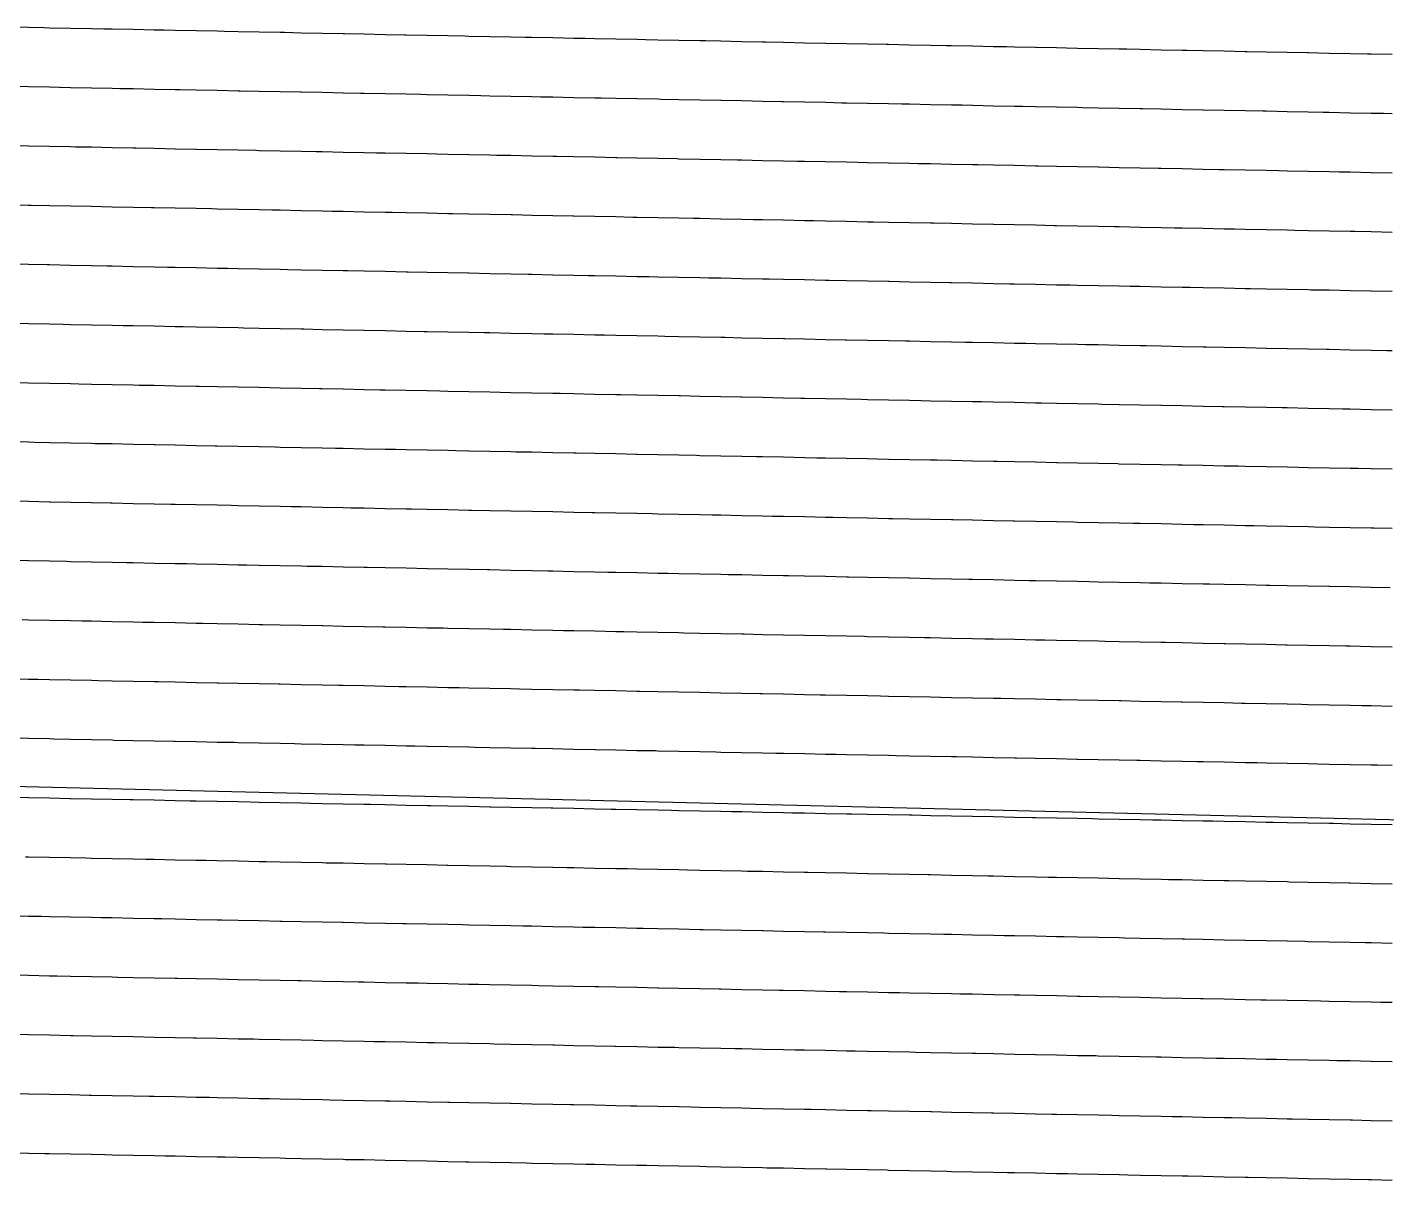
# Model space of a CAD drawing. Header units: metres. Extents: x 2418 to 4584, y 40 to 163.
# Drawn here: x 2819.3 to 2959.8, y 40 to 160.4 of the extents above; entities that cross this region are included whole.
import ezdxf

# ---------------------------------------------------------------- set-up
doc = ezdxf.new("R2010")
doc.units = ezdxf.units.M
for name, color, linetype in [('Contour_Level_10', 7, 'Continuous'), ('Contour_Level_11', 7, 'Continuous'), ('Contour_Level_12', 7, 'Continuous'), ('Contour_Level_13', 7, 'Continuous'), ('Contour_Level_14', 7, 'Continuous'), ('Contour_Level_15', 7, 'Continuous'), ('Contour_Level_16', 7, 'Continuous'), ('Contour_Level_17', 7, 'Continuous'), ('Contour_Level_18', 7, 'Continuous'), ('Contour_Level_19', 7, 'Continuous'), ('Contour_Level_20', 7, 'Continuous'), ('Contour_Level_21', 7, 'Continuous'), ('Contour_Level_22', 7, 'Continuous'), ('Contour_Level_23', 7, 'Continuous'), ('Contour_Level_24', 7, 'Continuous'), ('Contour_Level_25', 7, 'Continuous'), ('Contour_Level_26', 7, 'Continuous'), ('Contour_Level_7', 7, 'Continuous'), ('Contour_Level_8', 7, 'Continuous'), ('Contour_Level_9', 7, 'Continuous')]:
    doc.layers.add(name, color=color, linetype=linetype)

msp = doc.modelspace()

# ---------------------------------------------------------------- linework, layer by layer
at = {"layer": 'Contour_Level_10'}
msp.add_lwpolyline([(2960.32, 139.16), (2958.15, 139.2), (2956.48, 139.24), (2955.98, 139.25), (2953.81, 139.29), (2951.64, 139.33), (2950.27, 139.36), (2949.48, 139.38), (2947.31, 139.42), (2945.14, 139.46), (2944.05, 139.48), (2942.97, 139.5), (2940.8, 139.55), (2938.64, 139.59), (2937.83, 139.61), (2936.47, 139.63), (2934.3, 139.68), (2932.13, 139.72), (2931.61, 139.73), (2929.96, 139.76), (2927.8, 139.81), (2925.63, 139.85), (2925.39, 139.85), (2923.46, 139.89), (2921.29, 139.93), (2919.17, 139.98), (2919.12, 139.98), (2916.96, 140.02), (2914.79, 140.06), (2912.96, 140.1), (2912.62, 140.11), (2910.45, 140.15), (2908.28, 140.19), (2906.74, 140.22), (2906.12, 140.23), (2903.95, 140.28), (2901.78, 140.32), (2900.52, 140.35), (2899.61, 140.36), (2897.44, 140.41), (2895.27, 140.45), (2894.3, 140.47), (2893.11, 140.49), (2890.94, 140.54), (2888.77, 140.58), (2888.08, 140.59), (2886.6, 140.62), (2884.43, 140.66), (2882.27, 140.71), (2881.86, 140.71), (2880.1, 140.75), (2877.93, 140.79), (2875.76, 140.84), (2875.65, 140.84), (2873.59, 140.88), (2871.43, 140.92), (2869.43, 140.96), (2869.26, 140.96), (2867.09, 141.01), (2864.92, 141.05), (2863.21, 141.08), (2862.75, 141.09), (2860.59, 141.14), (2858.42, 141.18), (2856.99, 141.21), (2856.25, 141.22), (2854.08, 141.26), (2851.91, 141.31), (2850.77, 141.33), (2849.75, 141.35), (2847.58, 141.39), (2845.41, 141.44), (2844.56, 141.45), (2843.24, 141.48), (2841.07, 141.52), (2838.91, 141.57), (2838.34, 141.58), (2836.74, 141.61), (2834.57, 141.65), (2832.4, 141.69), (2832.12, 141.7), (2830.23, 141.74), (2828.06, 141.78), (2825.9, 141.82), (2825.9, 141.82), (2823.73, 141.87), (2821.56, 141.91), (2819.68, 141.95), (2819.39, 141.95), (2817.22, 141.99)], dxfattribs=at)
at = {"layer": 'Contour_Level_11'}
msp.add_lwpolyline([(2960.32, 133.04), (2958.15, 133.08), (2958.13, 133.08), (2955.98, 133.12), (2953.81, 133.17), (2951.91, 133.2), (2951.64, 133.21), (2949.48, 133.25), (2947.31, 133.3), (2945.69, 133.33), (2945.14, 133.34), (2942.97, 133.38), (2940.8, 133.42), (2939.47, 133.45), (2938.64, 133.47), (2936.47, 133.51), (2934.3, 133.55), (2933.25, 133.57), (2932.13, 133.6), (2929.96, 133.64), (2927.8, 133.68), (2927.03, 133.7), (2925.63, 133.72), (2923.46, 133.77), (2921.29, 133.81), (2920.82, 133.82), (2919.12, 133.85), (2916.96, 133.9), (2914.79, 133.94), (2914.6, 133.94), (2912.62, 133.98), (2910.45, 134.03), (2908.38, 134.07), (2908.28, 134.07), (2906.12, 134.11), (2903.95, 134.15), (2902.16, 134.19), (2901.78, 134.2), (2899.61, 134.24), (2897.44, 134.28), (2895.94, 134.31), (2895.27, 134.33), (2893.11, 134.37), (2890.94, 134.41), (2889.72, 134.44), (2888.77, 134.45), (2886.6, 134.5), (2884.43, 134.54), (2883.51, 134.56), (2882.27, 134.58), (2880.1, 134.63), (2877.93, 134.67), (2877.29, 134.68), (2875.76, 134.71), (2873.59, 134.75), (2871.43, 134.8), (2871.07, 134.8), (2869.26, 134.84), (2867.09, 134.88), (2864.92, 134.93), (2864.85, 134.93), (2862.75, 134.97), (2860.59, 135.01), (2858.63, 135.05), (2858.42, 135.06), (2856.25, 135.1), (2854.08, 135.14), (2852.42, 135.17), (2851.91, 135.18), (2849.75, 135.23), (2847.58, 135.27), (2846.2, 135.3), (2845.41, 135.31), (2843.24, 135.36), (2841.07, 135.4), (2839.98, 135.42), (2838.91, 135.44), (2836.74, 135.48), (2834.57, 135.53), (2833.76, 135.54), (2832.4, 135.57), (2830.23, 135.61), (2828.06, 135.66), (2827.54, 135.67), (2825.9, 135.7), (2823.73, 135.74), (2821.56, 135.79), (2821.32, 135.79), (2819.39, 135.83), (2817.22, 135.87)], dxfattribs=at)
at = {"layer": 'Contour_Level_12'}
msp.add_lwpolyline([(2960.32, 126.91), (2959.77, 126.92), (2958.15, 126.96), (2955.98, 127), (2953.81, 127.04), (2953.55, 127.05), (2951.64, 127.09), (2949.48, 127.13), (2947.33, 127.17), (2947.31, 127.17), (2945.14, 127.21), (2942.97, 127.26), (2941.11, 127.29), (2940.8, 127.3), (2938.64, 127.34), (2936.47, 127.39), (2934.89, 127.42), (2934.3, 127.43), (2932.13, 127.47), (2929.96, 127.52), (2928.68, 127.54), (2927.8, 127.56), (2925.63, 127.6), (2923.46, 127.64), (2922.46, 127.66), (2921.29, 127.69), (2919.12, 127.73), (2916.96, 127.77), (2916.24, 127.79), (2914.79, 127.82), (2912.62, 127.86), (2910.45, 127.9), (2910.02, 127.91), (2908.28, 127.94), (2906.12, 127.99), (2903.95, 128.03), (2903.8, 128.03), (2901.78, 128.07), (2899.61, 128.12), (2897.58, 128.16), (2897.44, 128.16), (2895.27, 128.2), (2893.11, 128.24), (2891.37, 128.28), (2890.94, 128.29), (2888.77, 128.33), (2886.6, 128.37), (2885.15, 128.4), (2884.43, 128.42), (2882.27, 128.46), (2880.1, 128.5), (2878.93, 128.53), (2877.93, 128.55), (2875.76, 128.59), (2873.59, 128.63), (2872.71, 128.65), (2871.43, 128.67), (2869.26, 128.72), (2867.09, 128.76), (2866.49, 128.77), (2864.92, 128.8), (2862.75, 128.85), (2860.59, 128.89), (2860.28, 128.89), (2858.42, 128.93), (2856.25, 128.97), (2854.08, 129.02), (2854.06, 129.02), (2851.91, 129.06), (2849.75, 129.1), (2847.84, 129.14), (2847.58, 129.15), (2845.41, 129.19), (2843.24, 129.23), (2841.62, 129.26), (2841.07, 129.28), (2838.91, 129.32), (2836.74, 129.36), (2835.4, 129.39), (2834.57, 129.4), (2832.4, 129.45), (2830.23, 129.49), (2829.18, 129.51), (2828.06, 129.53), (2825.9, 129.58), (2823.73, 129.62), (2822.97, 129.63), (2821.56, 129.66), (2819.39, 129.7), (2817.22, 129.75)], dxfattribs=at)
at = {"layer": 'Contour_Level_13'}
msp.add_lwpolyline([(2960.32, 120.79), (2958.15, 120.83), (2955.98, 120.88), (2955.19, 120.89), (2953.81, 120.92), (2951.64, 120.96), (2949.48, 121.01), (2948.97, 121.02), (2947.31, 121.05), (2945.14, 121.09), (2942.97, 121.13), (2942.75, 121.14), (2940.8, 121.18), (2938.64, 121.22), (2936.54, 121.26), (2936.47, 121.26), (2934.3, 121.31), (2932.13, 121.35), (2930.32, 121.38), (2929.96, 121.39), (2927.8, 121.43), (2925.63, 121.48), (2924.1, 121.51), (2923.46, 121.52), (2921.29, 121.56), (2919.12, 121.61), (2917.88, 121.63), (2916.96, 121.65), (2914.79, 121.69), (2912.62, 121.73), (2911.66, 121.75), (2910.45, 121.78), (2908.28, 121.82), (2906.12, 121.86), (2905.45, 121.88), (2903.95, 121.91), (2901.78, 121.95), (2899.61, 121.99), (2899.23, 122), (2897.44, 122.04), (2895.27, 122.08), (2893.11, 122.12), (2893.01, 122.12), (2890.94, 122.16), (2888.77, 122.21), (2886.79, 122.25), (2886.6, 122.25), (2884.43, 122.29), (2882.27, 122.34), (2880.57, 122.37), (2880.1, 122.38), (2877.93, 122.42), (2875.76, 122.46), (2874.35, 122.49), (2873.59, 122.51), (2871.43, 122.55), (2869.26, 122.59), (2868.14, 122.62), (2867.09, 122.64), (2864.92, 122.68), (2862.75, 122.72), (2861.92, 122.74), (2860.59, 122.77), (2858.42, 122.81), (2856.25, 122.85), (2855.7, 122.86), (2854.08, 122.89), (2851.91, 122.94), (2849.75, 122.98), (2849.48, 122.98), (2847.58, 123.02), (2845.41, 123.07), (2843.26, 123.11), (2843.24, 123.11), (2841.07, 123.15), (2838.91, 123.19), (2837.04, 123.23), (2836.74, 123.24), (2834.57, 123.28), (2832.4, 123.32), (2830.83, 123.35), (2830.23, 123.37), (2828.06, 123.41), (2825.9, 123.45), (2824.61, 123.48), (2823.73, 123.49), (2821.56, 123.54), (2819.39, 123.58), (2818.39, 123.6)], dxfattribs=at)
at = {"layer": 'Contour_Level_14'}
msp.add_lwpolyline([(2960.32, 114.67), (2958.15, 114.71), (2956.83, 114.74), (2955.98, 114.75), (2953.81, 114.8), (2951.64, 114.84), (2950.61, 114.86), (2949.48, 114.88), (2947.31, 114.92), (2945.14, 114.97), (2944.4, 114.98), (2942.97, 115.01), (2940.8, 115.05), (2938.64, 115.1), (2938.18, 115.11), (2936.47, 115.14), (2934.3, 115.18), (2932.13, 115.22), (2931.96, 115.23), (2929.96, 115.27), (2927.8, 115.31), (2925.74, 115.35), (2925.63, 115.35), (2923.46, 115.4), (2921.29, 115.44), (2919.52, 115.47), (2919.12, 115.48), (2916.96, 115.53), (2914.79, 115.57), (2913.31, 115.6), (2912.62, 115.61), (2910.45, 115.65), (2908.28, 115.7), (2907.09, 115.72), (2906.12, 115.74), (2903.95, 115.78), (2901.78, 115.83), (2900.87, 115.84), (2899.61, 115.87), (2897.44, 115.91), (2895.27, 115.95), (2894.65, 115.97), (2893.11, 116), (2890.94, 116.04), (2888.77, 116.08), (2888.43, 116.09), (2886.6, 116.13), (2884.43, 116.17), (2882.27, 116.21), (2882.21, 116.21), (2880.1, 116.26), (2877.93, 116.3), (2876, 116.34), (2875.76, 116.34), (2873.59, 116.38), (2871.43, 116.43), (2869.78, 116.46), (2869.26, 116.47), (2867.09, 116.51), (2864.92, 116.56), (2863.56, 116.58), (2862.75, 116.6), (2860.59, 116.64), (2858.42, 116.68), (2857.34, 116.71), (2856.25, 116.73), (2854.08, 116.77), (2851.91, 116.81), (2851.12, 116.83), (2849.75, 116.86), (2847.58, 116.9), (2845.41, 116.94), (2844.9, 116.95), (2843.24, 116.98), (2841.07, 117.03), (2838.91, 117.07), (2838.69, 117.08), (2836.74, 117.11), (2834.57, 117.16), (2832.47, 117.2), (2832.4, 117.2), (2830.23, 117.24), (2828.06, 117.29), (2826.25, 117.32), (2825.9, 117.33), (2823.73, 117.37), (2821.56, 117.41), (2820.03, 117.44), (2819.39, 117.46), (2817.22, 117.5)], dxfattribs=at)
at = {"layer": 'Contour_Level_15'}
msp.add_lwpolyline([(2960.32, 108.54), (2958.47, 108.58), (2958.15, 108.59), (2955.98, 108.63), (2953.81, 108.67), (2952.26, 108.7), (2951.64, 108.71), (2949.48, 108.76), (2947.31, 108.8), (2946.04, 108.83), (2945.14, 108.84), (2942.97, 108.89), (2940.8, 108.93), (2939.82, 108.95), (2938.64, 108.97), (2936.47, 109.02), (2934.3, 109.06), (2933.6, 109.07), (2932.13, 109.1), (2929.96, 109.14), (2927.8, 109.19), (2927.38, 109.2), (2925.63, 109.23), (2923.46, 109.27), (2921.29, 109.32), (2921.17, 109.32), (2919.12, 109.36), (2916.96, 109.4), (2914.95, 109.44), (2914.79, 109.44), (2912.62, 109.49), (2910.45, 109.53), (2908.73, 109.56), (2908.28, 109.57), (2906.12, 109.62), (2903.95, 109.66), (2902.51, 109.69), (2901.78, 109.7), (2899.61, 109.75), (2897.44, 109.79), (2896.29, 109.81), (2895.27, 109.83), (2893.11, 109.87), (2890.94, 109.92), (2890.07, 109.93), (2888.77, 109.96), (2886.6, 110), (2884.43, 110.05), (2883.86, 110.06), (2882.27, 110.09), (2880.1, 110.13), (2877.93, 110.17), (2877.64, 110.18), (2875.76, 110.22), (2873.59, 110.26), (2871.43, 110.3), (2871.42, 110.3), (2869.26, 110.35), (2867.09, 110.39), (2865.2, 110.43), (2864.92, 110.43), (2862.75, 110.47), (2860.59, 110.52), (2858.98, 110.55), (2858.42, 110.56), (2856.25, 110.6), (2854.08, 110.65), (2852.76, 110.67), (2851.91, 110.69), (2849.75, 110.73), (2847.58, 110.78), (2846.55, 110.8), (2845.41, 110.82), (2843.24, 110.86), (2841.07, 110.9), (2840.33, 110.92), (2838.91, 110.95), (2836.74, 110.99), (2834.57, 111.03), (2834.11, 111.04), (2832.4, 111.08), (2830.23, 111.12), (2828.06, 111.16), (2827.89, 111.17), (2825.9, 111.2), (2823.73, 111.25), (2821.67, 111.29), (2821.56, 111.29), (2819.39, 111.33), (2817.22, 111.38)], dxfattribs=at)
at = {"layer": 'Contour_Level_16'}
msp.add_lwpolyline([(2960.12, 102.42), (2958.15, 102.46), (2955.98, 102.51), (2953.9, 102.55), (2953.81, 102.55), (2951.64, 102.59), (2949.48, 102.63), (2947.68, 102.67), (2947.31, 102.68), (2945.14, 102.72), (2942.97, 102.76), (2941.46, 102.79), (2940.8, 102.81), (2938.64, 102.85), (2936.47, 102.89), (2935.24, 102.92), (2934.3, 102.93), (2932.13, 102.98), (2929.96, 103.02), (2929.03, 103.04), (2927.8, 103.06), (2925.63, 103.11), (2923.46, 103.15), (2922.81, 103.16), (2921.29, 103.19), (2919.12, 103.24), (2916.96, 103.28), (2916.59, 103.29), (2914.79, 103.32), (2912.62, 103.36), (2910.45, 103.41), (2910.37, 103.41), (2908.28, 103.45), (2906.12, 103.49), (2904.15, 103.53), (2903.95, 103.54), (2901.78, 103.58), (2899.61, 103.62), (2897.93, 103.65), (2897.44, 103.66), (2895.27, 103.71), (2893.11, 103.75), (2891.72, 103.78), (2890.94, 103.79), (2888.77, 103.84), (2886.6, 103.88), (2885.5, 103.9), (2884.43, 103.92), (2882.27, 103.96), (2880.1, 104.01), (2879.28, 104.02), (2877.93, 104.05), (2875.76, 104.09), (2873.59, 104.14), (2873.06, 104.15), (2871.43, 104.18), (2869.26, 104.22), (2867.09, 104.27), (2866.84, 104.27), (2864.92, 104.31), (2862.75, 104.35), (2860.62, 104.39), (2860.59, 104.39), (2858.42, 104.44), (2856.25, 104.48), (2854.41, 104.52), (2854.08, 104.52), (2851.91, 104.57), (2849.75, 104.61), (2848.19, 104.64), (2847.58, 104.65), (2845.41, 104.69), (2843.24, 104.74), (2841.97, 104.76), (2841.07, 104.78), (2838.91, 104.82), (2836.74, 104.87), (2835.75, 104.89), (2834.57, 104.91), (2832.4, 104.95), (2830.23, 105), (2829.53, 105.01), (2828.06, 105.04), (2825.9, 105.08), (2823.73, 105.12), (2823.32, 105.13), (2821.56, 105.17), (2819.39, 105.21), (2817.22, 105.25)], dxfattribs=at)
at = {"layer": 'Contour_Level_17'}
msp.add_lwpolyline([(2960.32, 96.3), (2958.15, 96.34), (2955.98, 96.38), (2955.54, 96.39), (2953.81, 96.42), (2951.64, 96.47), (2949.48, 96.51), (2949.32, 96.51), (2947.31, 96.55), (2945.14, 96.6), (2943.1, 96.64), (2942.97, 96.64), (2940.8, 96.68), (2938.64, 96.73), (2936.89, 96.76), (2936.47, 96.77), (2934.3, 96.81), (2932.13, 96.85), (2930.67, 96.88), (2929.96, 96.9), (2927.8, 96.94), (2925.63, 96.98), (2924.45, 97.01), (2923.46, 97.03), (2921.29, 97.07), (2919.12, 97.11), (2918.23, 97.13), (2916.96, 97.15), (2914.79, 97.2), (2912.62, 97.24), (2912.01, 97.25), (2910.45, 97.28), (2908.28, 97.33), (2906.12, 97.37), (2905.79, 97.38), (2903.95, 97.41), (2901.78, 97.45), (2899.61, 97.5), (2899.58, 97.5), (2897.44, 97.54), (2895.27, 97.58), (2893.36, 97.62), (2893.11, 97.63), (2890.94, 97.67), (2888.77, 97.71), (2887.14, 97.74), (2886.6, 97.76), (2884.43, 97.8), (2882.27, 97.84), (2880.92, 97.87), (2880.1, 97.88), (2877.93, 97.93), (2875.76, 97.97), (2874.7, 97.99), (2873.59, 98.01), (2871.43, 98.06), (2869.26, 98.1), (2868.48, 98.11), (2867.09, 98.14), (2864.92, 98.18), (2862.75, 98.23), (2862.27, 98.24), (2860.59, 98.27), (2858.42, 98.31), (2856.25, 98.36), (2856.05, 98.36), (2854.08, 98.4), (2851.91, 98.44), (2849.83, 98.48), (2849.75, 98.49), (2847.58, 98.53), (2845.41, 98.57), (2843.61, 98.61), (2843.24, 98.61), (2841.07, 98.66), (2838.91, 98.7), (2837.39, 98.73), (2836.74, 98.74), (2834.57, 98.79), (2832.4, 98.83), (2831.18, 98.85), (2830.23, 98.87), (2828.06, 98.91), (2825.9, 98.96), (2824.96, 98.98), (2823.73, 99), (2821.56, 99.04), (2819.39, 99.09), (2818.74, 99.1)], dxfattribs=at)
at = {"layer": 'Contour_Level_18'}
msp.add_lwpolyline([(2960.32, 90.17), (2958.15, 90.22), (2957.18, 90.23), (2955.98, 90.26), (2953.81, 90.3), (2951.64, 90.34), (2950.96, 90.36), (2949.48, 90.39), (2947.31, 90.43), (2945.14, 90.47), (2944.75, 90.48), (2942.97, 90.52), (2940.8, 90.56), (2938.64, 90.6), (2938.53, 90.6), (2936.47, 90.64), (2934.3, 90.69), (2932.31, 90.73), (2932.13, 90.73), (2929.96, 90.77), (2927.8, 90.82), (2926.09, 90.85), (2925.63, 90.86), (2923.46, 90.9), (2921.29, 90.94), (2919.87, 90.97), (2919.12, 90.99), (2916.96, 91.03), (2914.79, 91.07), (2913.65, 91.1), (2912.62, 91.12), (2910.45, 91.16), (2908.28, 91.2), (2907.44, 91.22), (2906.12, 91.25), (2903.95, 91.29), (2901.78, 91.33), (2901.22, 91.34), (2899.61, 91.37), (2897.44, 91.42), (2895.27, 91.46), (2895, 91.47), (2893.11, 91.5), (2890.94, 91.55), (2888.78, 91.59), (2888.77, 91.59), (2886.6, 91.63), (2884.43, 91.67), (2882.56, 91.71), (2882.27, 91.72), (2880.1, 91.76), (2877.93, 91.8), (2876.34, 91.83), (2875.76, 91.85), (2873.59, 91.89), (2871.43, 91.93), (2870.13, 91.96), (2869.26, 91.98), (2867.09, 92.02), (2864.92, 92.06), (2863.91, 92.08), (2862.75, 92.1), (2860.59, 92.15), (2858.42, 92.19), (2857.69, 92.2), (2856.25, 92.23), (2854.08, 92.28), (2851.91, 92.32), (2851.47, 92.33), (2849.75, 92.36), (2847.58, 92.4), (2845.41, 92.45), (2845.25, 92.45), (2843.24, 92.49), (2841.07, 92.53), (2839.04, 92.57), (2838.91, 92.58), (2836.74, 92.62), (2834.57, 92.66), (2832.82, 92.7), (2832.4, 92.7), (2830.23, 92.75), (2828.06, 92.79), (2826.6, 92.82), (2825.9, 92.83), (2823.73, 92.88), (2821.56, 92.92), (2820.38, 92.94), (2819.39, 92.96), (2817.22, 93.01)], dxfattribs=at)
at = {"layer": 'Contour_Level_19'}
msp.add_lwpolyline([(2960.32, 84.05), (2958.82, 84.08), (2958.15, 84.09), (2955.98, 84.13), (2953.81, 84.18), (2952.61, 84.2), (2951.64, 84.22), (2949.48, 84.26), (2947.31, 84.31), (2946.39, 84.32), (2945.14, 84.35), (2942.97, 84.39), (2940.8, 84.43), (2940.17, 84.45), (2938.64, 84.48), (2936.47, 84.52), (2934.3, 84.56), (2933.95, 84.57), (2932.13, 84.61), (2929.96, 84.65), (2927.8, 84.69), (2927.73, 84.69), (2925.63, 84.74), (2923.46, 84.78), (2921.51, 84.82), (2921.29, 84.82), (2919.12, 84.86), (2916.96, 84.91), (2915.3, 84.94), (2914.79, 84.95), (2912.62, 84.99), (2910.45, 85.04), (2909.08, 85.06), (2908.28, 85.08), (2906.12, 85.12), (2903.95, 85.16), (2902.86, 85.19), (2901.78, 85.21), (2899.61, 85.25), (2897.44, 85.29), (2896.64, 85.31), (2895.27, 85.34), (2893.11, 85.38), (2890.94, 85.42), (2890.42, 85.43), (2888.77, 85.47), (2886.6, 85.51), (2884.43, 85.55), (2884.2, 85.56), (2882.27, 85.59), (2880.1, 85.64), (2877.99, 85.68), (2877.93, 85.68), (2875.76, 85.72), (2873.59, 85.77), (2871.77, 85.8), (2871.43, 85.81), (2869.26, 85.85), (2867.09, 85.89), (2865.55, 85.92), (2864.92, 85.94), (2862.75, 85.98), (2860.59, 86.02), (2859.33, 86.05), (2858.42, 86.07), (2856.25, 86.11), (2854.08, 86.15), (2853.11, 86.17), (2851.91, 86.19), (2849.75, 86.24), (2847.58, 86.28), (2846.9, 86.29), (2845.41, 86.32), (2843.24, 86.37), (2841.07, 86.41), (2840.68, 86.42), (2838.91, 86.45), (2836.74, 86.5), (2834.57, 86.54), (2834.46, 86.54), (2832.4, 86.58), (2830.23, 86.62), (2828.24, 86.66), (2828.06, 86.67), (2825.9, 86.71), (2823.73, 86.75), (2822.02, 86.79), (2821.56, 86.8), (2819.39, 86.84), (2817.22, 86.88)], dxfattribs=at)
at = {"layer": 'Contour_Level_20'}
msp.add_lwpolyline([(2960.32, 77.92), (2958.15, 77.97), (2955.98, 78.01), (2954.25, 78.05), (2953.81, 78.05), (2951.64, 78.1), (2949.48, 78.14), (2948.03, 78.17), (2947.31, 78.18), (2945.14, 78.23), (2942.97, 78.27), (2941.81, 78.29), (2940.8, 78.31), (2938.64, 78.35), (2936.47, 78.4), (2935.59, 78.41), (2934.3, 78.44), (2932.13, 78.48), (2929.96, 78.53), (2929.37, 78.54), (2927.8, 78.57), (2925.63, 78.61), (2923.46, 78.65), (2923.16, 78.66), (2921.29, 78.7), (2919.12, 78.74), (2916.96, 78.78), (2916.94, 78.78), (2914.79, 78.83), (2912.62, 78.87), (2910.72, 78.91), (2910.45, 78.91), (2908.28, 78.96), (2906.12, 79), (2904.5, 79.03), (2903.95, 79.04), (2901.78, 79.08), (2899.61, 79.13), (2898.28, 79.15), (2897.44, 79.17), (2895.27, 79.21), (2893.11, 79.26), (2892.07, 79.28), (2890.94, 79.3), (2888.77, 79.34), (2886.6, 79.38), (2885.85, 79.4), (2884.43, 79.43), (2882.27, 79.47), (2880.1, 79.51), (2879.63, 79.52), (2877.93, 79.56), (2875.76, 79.6), (2873.59, 79.64), (2873.41, 79.65), (2871.43, 79.68), (2869.26, 79.73), (2867.19, 79.77), (2867.09, 79.77), (2864.92, 79.81), (2862.75, 79.86), (2860.97, 79.89), (2860.59, 79.9), (2858.42, 79.94), (2856.25, 79.99), (2854.76, 80.02), (2854.08, 80.03), (2851.91, 80.07), (2849.75, 80.11), (2848.54, 80.14), (2847.58, 80.16), (2845.41, 80.2), (2843.24, 80.24), (2842.32, 80.26), (2841.07, 80.29), (2838.91, 80.33), (2836.74, 80.37), (2836.1, 80.38), (2834.57, 80.41), (2832.4, 80.46), (2830.23, 80.5), (2829.88, 80.51), (2828.06, 80.54), (2825.9, 80.59), (2823.73, 80.63), (2823.66, 80.63), (2821.56, 80.67), (2819.39, 80.72), (2817.45, 80.75)], dxfattribs=at)
at = {"layer": 'Contour_Level_21'}
for points in [[(2418.3, 91.48), (4565.81, 40)], [(2960.32, 71.8), (2958.15, 71.84), (2955.98, 71.89), (2955.89, 71.89), (2953.81, 71.93), (2951.64, 71.97), (2949.67, 72.01), (2949.48, 72.02), (2947.31, 72.06), (2945.14, 72.1), (2943.45, 72.14), (2942.97, 72.14), (2940.8, 72.19), (2938.64, 72.23), (2937.23, 72.26), (2936.47, 72.27), (2934.3, 72.32), (2932.13, 72.36), (2931.02, 72.38), (2929.96, 72.4), (2927.8, 72.45), (2925.63, 72.49), (2924.8, 72.5), (2923.46, 72.53), (2921.29, 72.57), (2919.12, 72.62), (2918.58, 72.63), (2916.96, 72.66), (2914.79, 72.7), (2912.62, 72.75), (2912.36, 72.75), (2910.45, 72.79), (2908.28, 72.83), (2906.14, 72.87), (2906.12, 72.87), (2903.95, 72.92), (2901.78, 72.96), (2899.93, 73), (2899.61, 73), (2897.44, 73.05), (2895.27, 73.09), (2893.71, 73.12), (2893.11, 73.13), (2890.94, 73.17), (2888.77, 73.22), (2887.49, 73.24), (2886.6, 73.26), (2884.43, 73.3), (2882.27, 73.35), (2881.27, 73.37), (2880.1, 73.39), (2877.93, 73.43), (2875.76, 73.48), (2875.05, 73.49), (2873.59, 73.52), (2871.43, 73.56), (2869.26, 73.6), (2868.83, 73.61), (2867.09, 73.65), (2864.92, 73.69), (2862.75, 73.73), (2862.62, 73.74), (2860.59, 73.78), (2858.42, 73.82), (2856.4, 73.86), (2856.25, 73.86), (2854.08, 73.9), (2851.91, 73.95), (2850.18, 73.98), (2849.75, 73.99), (2847.58, 74.03), (2845.41, 74.08), (2843.96, 74.11), (2843.24, 74.12), (2841.07, 74.16), (2838.91, 74.21), (2837.74, 74.23), (2836.74, 74.25), (2834.57, 74.29), (2832.4, 74.33), (2831.52, 74.35), (2830.23, 74.38), (2828.06, 74.42), (2825.9, 74.46), (2825.31, 74.47), (2823.73, 74.51), (2821.56, 74.55), (2819.39, 74.59), (2819.09, 74.6)]]:
    msp.add_lwpolyline(points, dxfattribs=at)
at = {"layer": 'Contour_Level_22'}
msp.add_lwpolyline([(2960.32, 65.68), (2958.15, 65.72), (2957.53, 65.73), (2955.98, 65.76), (2953.81, 65.81), (2951.64, 65.85), (2951.31, 65.86), (2949.48, 65.89), (2947.31, 65.94), (2945.14, 65.98), (2945.09, 65.98), (2942.97, 66.02), (2940.8, 66.06), (2938.88, 66.1), (2938.64, 66.11), (2936.47, 66.15), (2934.3, 66.19), (2932.66, 66.23), (2932.13, 66.24), (2929.96, 66.28), (2927.8, 66.32), (2926.44, 66.35), (2925.63, 66.36), (2923.46, 66.41), (2921.29, 66.45), (2920.22, 66.47), (2919.12, 66.49), (2916.96, 66.54), (2914.79, 66.58), (2914, 66.59), (2912.62, 66.62), (2910.45, 66.66), (2908.28, 66.71), (2907.79, 66.72), (2906.12, 66.75), (2903.95, 66.79), (2901.78, 66.84), (2901.57, 66.84), (2899.61, 66.88), (2897.44, 66.92), (2895.35, 66.96), (2895.27, 66.97), (2893.11, 67.01), (2890.94, 67.05), (2889.13, 67.09), (2888.77, 67.09), (2886.6, 67.14), (2884.43, 67.18), (2882.91, 67.21), (2882.27, 67.22), (2880.1, 67.27), (2877.93, 67.31), (2876.69, 67.33), (2875.76, 67.35), (2873.59, 67.39), (2871.43, 67.44), (2870.48, 67.46), (2869.26, 67.48), (2867.09, 67.52), (2864.92, 67.57), (2864.26, 67.58), (2862.75, 67.61), (2860.59, 67.65), (2858.42, 67.7), (2858.04, 67.7), (2856.25, 67.74), (2854.08, 67.78), (2851.91, 67.82), (2851.82, 67.83), (2849.75, 67.87), (2847.58, 67.91), (2845.6, 67.95), (2845.41, 67.95), (2843.24, 68), (2841.07, 68.04), (2839.38, 68.07), (2838.91, 68.08), (2836.74, 68.12), (2834.57, 68.17), (2833.17, 68.2), (2832.4, 68.21), (2830.23, 68.25), (2828.06, 68.3), (2826.95, 68.32), (2825.9, 68.34), (2823.73, 68.38), (2821.56, 68.42), (2820.73, 68.44), (2819.39, 68.47), (2817.22, 68.51)], dxfattribs=at)
at = {"layer": 'Contour_Level_23'}
msp.add_lwpolyline([(2960.32, 59.55), (2959.17, 59.58), (2958.15, 59.6), (2955.98, 59.64), (2953.81, 59.68), (2952.95, 59.7), (2951.64, 59.73), (2949.48, 59.77), (2947.31, 59.81), (2946.74, 59.82), (2945.14, 59.85), (2942.97, 59.9), (2940.8, 59.94), (2940.52, 59.95), (2938.64, 59.98), (2936.47, 60.03), (2934.3, 60.07), (2934.3, 60.07), (2932.13, 60.11), (2929.96, 60.15), (2928.08, 60.19), (2927.8, 60.2), (2925.63, 60.24), (2923.46, 60.28), (2921.86, 60.32), (2921.29, 60.33), (2919.12, 60.37), (2916.96, 60.41), (2915.65, 60.44), (2914.79, 60.46), (2912.62, 60.5), (2910.45, 60.54), (2909.43, 60.56), (2908.28, 60.58), (2906.12, 60.63), (2903.95, 60.67), (2903.21, 60.68), (2901.78, 60.71), (2899.61, 60.76), (2897.44, 60.8), (2896.99, 60.81), (2895.27, 60.84), (2893.11, 60.88), (2890.94, 60.93), (2890.77, 60.93), (2888.77, 60.97), (2886.6, 61.01), (2884.55, 61.05), (2884.43, 61.06), (2882.27, 61.1), (2880.1, 61.14), (2878.34, 61.18), (2877.93, 61.19), (2875.76, 61.23), (2873.59, 61.27), (2872.12, 61.3), (2871.43, 61.31), (2869.26, 61.36), (2867.09, 61.4), (2865.9, 61.42), (2864.92, 61.44), (2862.75, 61.49), (2860.59, 61.53), (2859.68, 61.55), (2858.42, 61.57), (2856.25, 61.61), (2854.08, 61.66), (2853.46, 61.67), (2851.91, 61.7), (2849.75, 61.74), (2847.58, 61.79), (2847.24, 61.79), (2845.41, 61.83), (2843.24, 61.87), (2841.07, 61.91), (2841.03, 61.92), (2838.91, 61.96), (2836.74, 62), (2834.81, 62.04), (2834.57, 62.04), (2832.4, 62.09), (2830.23, 62.13), (2828.59, 62.16), (2828.06, 62.17), (2825.9, 62.22), (2823.73, 62.26), (2822.37, 62.29), (2821.56, 62.3), (2819.39, 62.34), (2817.22, 62.39)], dxfattribs=at)
at = {"layer": 'Contour_Level_24'}
msp.add_lwpolyline([(2960.32, 53.43), (2958.15, 53.47), (2955.98, 53.52), (2954.6, 53.54), (2953.81, 53.56), (2951.64, 53.6), (2949.48, 53.64), (2948.38, 53.67), (2947.31, 53.69), (2945.14, 53.73), (2942.97, 53.77), (2942.16, 53.79), (2940.8, 53.82), (2938.64, 53.86), (2936.47, 53.9), (2935.94, 53.91), (2934.3, 53.95), (2932.13, 53.99), (2929.96, 54.03), (2929.72, 54.04), (2927.8, 54.07), (2925.63, 54.12), (2923.51, 54.16), (2923.46, 54.16), (2921.29, 54.2), (2919.12, 54.25), (2917.29, 54.28), (2916.96, 54.29), (2914.79, 54.33), (2912.62, 54.37), (2911.07, 54.41), (2910.45, 54.42), (2908.28, 54.46), (2906.12, 54.5), (2904.85, 54.53), (2903.95, 54.55), (2901.78, 54.59), (2899.61, 54.63), (2898.63, 54.65), (2897.44, 54.68), (2895.27, 54.72), (2893.11, 54.76), (2892.41, 54.77), (2890.94, 54.8), (2888.77, 54.85), (2886.6, 54.89), (2886.2, 54.9), (2884.43, 54.93), (2882.27, 54.98), (2880.1, 55.02), (2879.98, 55.02), (2877.93, 55.06), (2875.76, 55.1), (2873.76, 55.14), (2873.59, 55.15), (2871.43, 55.19), (2869.26, 55.23), (2867.54, 55.27), (2867.09, 55.28), (2864.92, 55.32), (2862.75, 55.36), (2861.32, 55.39), (2860.59, 55.4), (2858.42, 55.45), (2856.25, 55.49), (2855.1, 55.51), (2854.08, 55.53), (2851.91, 55.58), (2849.75, 55.62), (2848.89, 55.64), (2847.58, 55.66), (2845.41, 55.71), (2843.24, 55.75), (2842.67, 55.76), (2841.07, 55.79), (2838.91, 55.83), (2836.74, 55.88), (2836.45, 55.88), (2834.57, 55.92), (2832.4, 55.96), (2830.23, 56.01), (2830.23, 56.01), (2828.06, 56.05), (2825.9, 56.09), (2824.01, 56.13), (2823.73, 56.13), (2821.56, 56.18), (2819.39, 56.22), (2817.8, 56.25)], dxfattribs=at)
at = {"layer": 'Contour_Level_25'}
msp.add_lwpolyline([(2960.32, 47.31), (2958.15, 47.35), (2956.24, 47.39), (2955.98, 47.39), (2953.81, 47.44), (2951.64, 47.48), (2950.02, 47.51), (2949.48, 47.52), (2947.31, 47.56), (2945.14, 47.61), (2943.8, 47.63), (2942.97, 47.65), (2940.8, 47.69), (2938.64, 47.74), (2937.58, 47.76), (2936.47, 47.78), (2934.3, 47.82), (2932.13, 47.86), (2931.37, 47.88), (2929.96, 47.91), (2927.8, 47.95), (2925.63, 47.99), (2925.15, 48), (2923.46, 48.04), (2921.29, 48.08), (2919.12, 48.12), (2918.93, 48.13), (2916.96, 48.17), (2914.79, 48.21), (2912.71, 48.25), (2912.62, 48.25), (2910.45, 48.29), (2908.28, 48.34), (2906.49, 48.37), (2906.12, 48.38), (2903.95, 48.42), (2901.78, 48.47), (2900.27, 48.5), (2899.61, 48.51), (2897.44, 48.55), (2895.27, 48.59), (2894.06, 48.62), (2893.11, 48.64), (2890.94, 48.68), (2888.77, 48.72), (2887.84, 48.74), (2886.6, 48.77), (2884.43, 48.81), (2882.27, 48.85), (2881.62, 48.86), (2880.1, 48.89), (2877.93, 48.94), (2875.76, 48.98), (2875.4, 48.99), (2873.59, 49.02), (2871.43, 49.07), (2869.26, 49.11), (2869.18, 49.11), (2867.09, 49.15), (2864.92, 49.2), (2862.96, 49.23), (2862.75, 49.24), (2860.59, 49.28), (2858.42, 49.32), (2856.75, 49.36), (2856.25, 49.37), (2854.08, 49.41), (2851.91, 49.45), (2850.53, 49.48), (2849.75, 49.5), (2847.58, 49.54), (2845.41, 49.58), (2844.31, 49.6), (2843.24, 49.62), (2841.07, 49.67), (2838.91, 49.71), (2838.09, 49.73), (2836.74, 49.75), (2834.57, 49.8), (2832.4, 49.84), (2831.87, 49.85), (2830.23, 49.88), (2828.06, 49.93), (2825.9, 49.97), (2825.66, 49.97), (2823.73, 50.01), (2821.56, 50.05), (2819.44, 50.1), (2819.39, 50.1), (2817.22, 50.14)], dxfattribs=at)
at = {"layer": 'Contour_Level_26'}
msp.add_lwpolyline([(2960.32, 41.18), (2958.15, 41.23), (2957.88, 41.23), (2955.98, 41.27), (2953.81, 41.31), (2951.66, 41.35), (2951.64, 41.35), (2949.48, 41.4), (2947.31, 41.44), (2945.44, 41.48), (2945.14, 41.48), (2942.97, 41.53), (2940.8, 41.57), (2939.23, 41.6), (2938.64, 41.61), (2936.47, 41.66), (2934.3, 41.7), (2933.01, 41.72), (2932.13, 41.74), (2929.96, 41.78), (2927.8, 41.83), (2926.79, 41.85), (2925.63, 41.87), (2923.46, 41.91), (2921.29, 41.96), (2920.57, 41.97), (2919.12, 42), (2916.96, 42.04), (2914.79, 42.08), (2914.35, 42.09), (2912.62, 42.13), (2910.45, 42.17), (2908.28, 42.21), (2908.13, 42.22), (2906.12, 42.26), (2903.95, 42.3), (2901.92, 42.34), (2901.78, 42.34), (2899.61, 42.38), (2897.44, 42.43), (2895.7, 42.46), (2895.27, 42.47), (2893.11, 42.51), (2890.94, 42.56), (2889.48, 42.59), (2888.77, 42.6), (2886.6, 42.64), (2884.43, 42.69), (2883.26, 42.71), (2882.27, 42.73), (2880.1, 42.77), (2877.93, 42.81), (2877.04, 42.83), (2875.76, 42.86), (2873.59, 42.9), (2871.43, 42.94), (2870.82, 42.95), (2869.26, 42.99), (2867.09, 43.03), (2864.92, 43.07), (2864.61, 43.08), (2862.75, 43.11), (2860.59, 43.16), (2858.42, 43.2), (2858.39, 43.2), (2856.25, 43.24), (2854.08, 43.29), (2852.17, 43.32), (2851.91, 43.33), (2849.75, 43.37), (2847.58, 43.42), (2845.95, 43.45), (2845.41, 43.46), (2843.24, 43.5), (2841.07, 43.54), (2839.73, 43.57), (2838.91, 43.59), (2836.74, 43.63), (2834.57, 43.67), (2833.52, 43.69), (2832.4, 43.72), (2830.23, 43.76), (2828.06, 43.8), (2827.3, 43.82), (2825.9, 43.84), (2823.73, 43.89), (2821.56, 43.93), (2821.08, 43.94), (2819.39, 43.97), (2817.22, 44.02)], dxfattribs=at)
at = {"layer": 'Contour_Level_7'}
msp.add_lwpolyline([(2960.32, 157.53), (2958.15, 157.58), (2957.78, 157.58), (2955.98, 157.62), (2953.81, 157.66), (2951.64, 157.7), (2951.56, 157.71), (2949.48, 157.75), (2947.31, 157.79), (2945.34, 157.83), (2945.14, 157.83), (2942.97, 157.88), (2940.8, 157.92), (2939.12, 157.95), (2938.64, 157.96), (2936.47, 158), (2934.3, 158.05), (2932.9, 158.08), (2932.13, 158.09), (2929.96, 158.13), (2927.8, 158.18), (2926.69, 158.2), (2925.63, 158.22), (2923.46, 158.26), (2921.29, 158.3), (2920.47, 158.32), (2919.12, 158.35), (2916.96, 158.39), (2914.79, 158.43), (2914.25, 158.44), (2912.62, 158.48), (2910.45, 158.52), (2908.28, 158.56), (2908.03, 158.57), (2906.12, 158.61), (2903.95, 158.65), (2901.81, 158.69), (2901.78, 158.69), (2899.61, 158.73), (2897.44, 158.78), (2895.59, 158.81), (2895.27, 158.82), (2893.11, 158.86), (2890.94, 158.91), (2889.38, 158.94), (2888.77, 158.95), (2886.6, 158.99), (2884.43, 159.03), (2883.16, 159.06), (2882.27, 159.08), (2880.1, 159.12), (2877.93, 159.16), (2876.94, 159.18), (2875.76, 159.21), (2873.59, 159.25), (2871.43, 159.29), (2870.72, 159.31), (2869.26, 159.34), (2867.09, 159.38), (2864.92, 159.42), (2864.5, 159.43), (2862.75, 159.46), (2860.59, 159.51), (2858.42, 159.55), (2858.28, 159.55), (2856.25, 159.59), (2854.08, 159.64), (2852.07, 159.68), (2851.91, 159.68), (2849.75, 159.72), (2847.58, 159.76), (2845.85, 159.8), (2845.41, 159.81), (2843.24, 159.85), (2841.07, 159.89), (2839.63, 159.92), (2838.91, 159.94), (2836.74, 159.98), (2834.57, 160.02), (2833.41, 160.05), (2832.4, 160.07), (2830.23, 160.11), (2828.06, 160.15), (2827.19, 160.17), (2825.9, 160.19), (2823.73, 160.24), (2821.56, 160.28), (2820.97, 160.29), (2819.39, 160.32), (2817.22, 160.37)], dxfattribs=at)
at = {"layer": 'Contour_Level_8'}
msp.add_lwpolyline([(2960.32, 151.41), (2959.42, 151.43), (2958.15, 151.45), (2955.98, 151.49), (2953.81, 151.54), (2953.2, 151.55), (2951.64, 151.58), (2949.48, 151.62), (2947.31, 151.67), (2946.98, 151.67), (2945.14, 151.71), (2942.97, 151.75), (2940.8, 151.79), (2940.76, 151.8), (2938.64, 151.84), (2936.47, 151.88), (2934.55, 151.92), (2934.3, 151.92), (2932.13, 151.97), (2929.96, 152.01), (2928.33, 152.04), (2927.8, 152.05), (2925.63, 152.1), (2923.46, 152.14), (2922.11, 152.17), (2921.29, 152.18), (2919.12, 152.22), (2916.96, 152.27), (2915.89, 152.29), (2914.79, 152.31), (2912.62, 152.35), (2910.45, 152.4), (2909.67, 152.41), (2908.28, 152.44), (2906.12, 152.48), (2903.95, 152.52), (2903.45, 152.53), (2901.78, 152.57), (2899.61, 152.61), (2897.44, 152.65), (2897.24, 152.66), (2895.27, 152.7), (2893.11, 152.74), (2891.02, 152.78), (2890.94, 152.78), (2888.77, 152.83), (2886.6, 152.87), (2884.8, 152.9), (2884.43, 152.91), (2882.27, 152.95), (2880.1, 153), (2878.58, 153.03), (2877.93, 153.04), (2875.76, 153.08), (2873.59, 153.13), (2872.36, 153.15), (2871.43, 153.17), (2869.26, 153.21), (2867.09, 153.25), (2866.14, 153.27), (2864.92, 153.3), (2862.75, 153.34), (2860.59, 153.38), (2859.93, 153.4), (2858.42, 153.43), (2856.25, 153.47), (2854.08, 153.51), (2853.71, 153.52), (2851.91, 153.56), (2849.75, 153.6), (2847.58, 153.64), (2847.49, 153.64), (2845.41, 153.68), (2843.24, 153.73), (2841.27, 153.77), (2841.07, 153.77), (2838.91, 153.81), (2836.74, 153.86), (2835.05, 153.89), (2834.57, 153.9), (2832.4, 153.94), (2830.23, 153.98), (2828.83, 154.01), (2828.06, 154.03), (2825.9, 154.07), (2823.73, 154.11), (2822.62, 154.14), (2821.56, 154.16), (2819.39, 154.2), (2817.22, 154.24)], dxfattribs=at)
at = {"layer": 'Contour_Level_9'}
msp.add_lwpolyline([(2960.32, 145.28), (2958.15, 145.33), (2955.98, 145.37), (2954.84, 145.39), (2953.81, 145.41), (2951.64, 145.46), (2949.48, 145.5), (2948.62, 145.52), (2947.31, 145.54), (2945.14, 145.59), (2942.97, 145.63), (2942.41, 145.64), (2940.8, 145.67), (2938.64, 145.71), (2936.47, 145.76), (2936.19, 145.76), (2934.3, 145.8), (2932.13, 145.84), (2929.97, 145.89), (2929.96, 145.89), (2927.8, 145.93), (2925.63, 145.97), (2923.75, 146.01), (2923.46, 146.01), (2921.29, 146.06), (2919.12, 146.1), (2917.53, 146.13), (2916.96, 146.14), (2914.79, 146.19), (2912.62, 146.23), (2911.31, 146.26), (2910.45, 146.27), (2908.28, 146.32), (2906.12, 146.36), (2905.1, 146.38), (2903.95, 146.4), (2901.78, 146.44), (2899.61, 146.49), (2898.88, 146.5), (2897.44, 146.53), (2895.27, 146.57), (2893.11, 146.62), (2892.66, 146.62), (2890.94, 146.66), (2888.77, 146.7), (2886.6, 146.74), (2886.44, 146.75), (2884.43, 146.79), (2882.27, 146.83), (2880.22, 146.87), (2880.1, 146.87), (2877.93, 146.92), (2875.76, 146.96), (2874, 146.99), (2873.59, 147), (2871.43, 147.05), (2869.26, 147.09), (2867.79, 147.12), (2867.09, 147.13), (2864.92, 147.17), (2862.75, 147.22), (2861.57, 147.24), (2860.59, 147.26), (2858.42, 147.3), (2856.25, 147.35), (2855.35, 147.36), (2854.08, 147.39), (2851.91, 147.43), (2849.75, 147.47), (2849.13, 147.49), (2847.58, 147.52), (2845.41, 147.56), (2843.24, 147.6), (2842.91, 147.61), (2841.07, 147.65), (2838.91, 147.69), (2836.74, 147.73), (2836.7, 147.73), (2834.57, 147.77), (2832.4, 147.82), (2830.48, 147.86), (2830.23, 147.86), (2828.06, 147.9), (2825.9, 147.95), (2824.26, 147.98), (2823.73, 147.99), (2821.56, 148.03), (2819.39, 148.08), (2818.04, 148.1)], dxfattribs=at)

doc.saveas('drawing.dxf')
